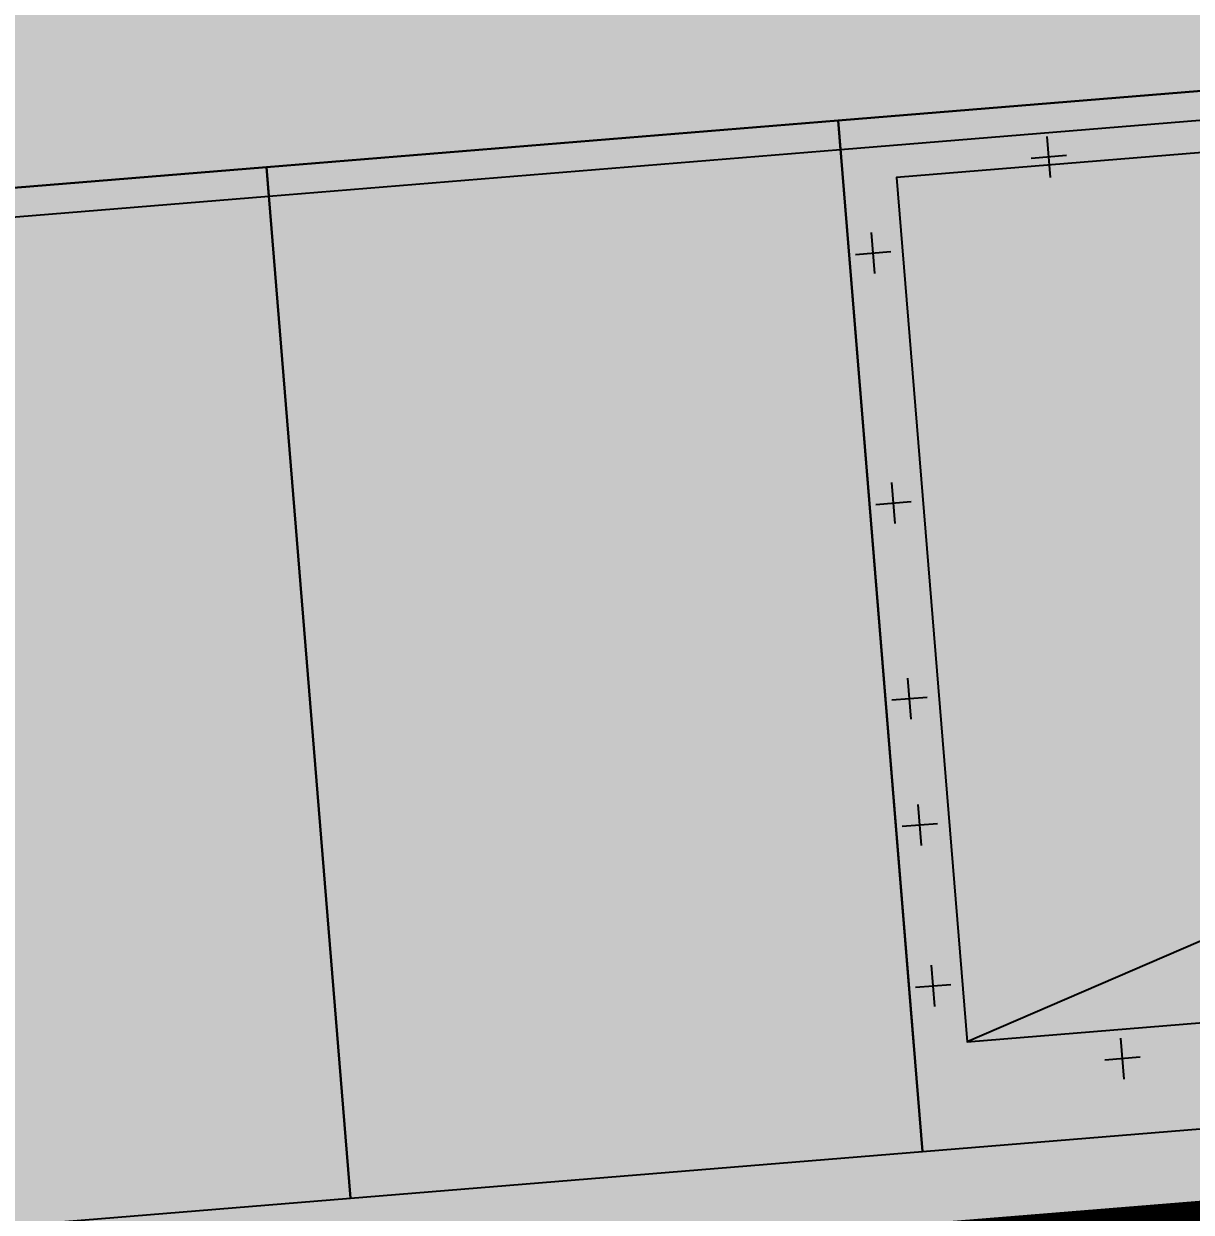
# Model space of a CAD drawing. Header units: metres. Extents: x 1956498 to 1957612, y 2277909 to 2278547.
# Drawn here: x 1957464.759 to 1957465.634, y 2278066.928 to 2278067.818 of the extents above; entities that cross this region are included whole.
import ezdxf
from ezdxf.enums import TextEntityAlignment as Align

# ---------------------------------------------------------------- set-up
doc = ezdxf.new("R2010")
doc.units = ezdxf.units.M
for name, color, linetype in [('UBS-100-Clôture', 30, 'LIMITE1'), ('UBS-100-Postes', 8, 'Continuous'), ('UBS_400_DETAIL POSTE HTA TOOLKIT UBS', 7, 'Continuous')]:
    doc.layers.add(name, color=color, linetype=linetype)
doc.styles.get("Standard").update_dxf_attribs({"font": 'verdana.ttf'})
doc.linetypes.add('LIMITE1', pattern='A,6.35,-2.54,[133,ltypeshp.shx,S=2.54,R=0,X=-2.54,Y=0],-2.54,25.4', length=36.83)

# ---------------------------------------------------------------- blocks, each defined once
blk = doc.blocks.new('PdL')
at = {"true_color": 0xb0c4d8, "transparency": 33554687}
blk.add_hatch(color=9, dxfattribs=at).paths.add_polyline_path([(0.09904, 2.32454), (5.09826, 2.32264), (5.09643, -0.25999), (0.09722, -0.25808)])
at = {"color": 7, "transparency": 33554687}
blk.add_attdef('NUMERO', text='', height=1, dxfattribs=at).set_placement((3.83339, 0.9778), align=Align.MIDDLE_LEFT)
blk = doc.blocks.new('A$C28452D02')
h = blk.add_hatch(color=7)
h.dxf.hatch_style = 1
h.paths.add_polyline_path([(270, -79), (40, -79), (40, -729), (78.26, -143.77)])
at = {"color": 7, "linetype": 'Continuous'}
for p, q in [((0, 0), (0, -775)), ((310, 0), (310, -775)), ((310, -79), (310, -775))]:
    blk.add_line(p, q, dxfattribs=at)
for p, q in [((155, -41.58), (155, -72.42)), ((141.74, -57), (168.26, -57)), ((18, -107.58), (18, -138.42)), ((292, -107.58), (292, -138.42)), ((4.74, -123), (31.26, -123)), ((305.26, -123), (278.74, -123)), ((18, -228.58), (18, -259.42)), ((292, -228.58), (292, -259.42)), ((4.74, -244), (31.26, -244)), ((305.26, -244), (278.74, -244)), ((18, -323.58), (18, -354.42)), ((292, -323.58), (292, -354.42)), ((4.74, -339), (31.26, -339)), ((305.26, -339), (278.74, -339)), ((18, -470.58), (18, -501.42)), ((292, -470.58), (292, -501.42)), ((4.74, -486), (31.26, -486)), ((305.26, -486), (278.74, -486)), ((18, -658.58), (18, -689.42)), ((292, -658.58), (292, -689.42)), ((4.74, -674), (31.26, -674)), ((305.26, -674), (278.74, -674)), ((155, -719.58), (155, -750.42)), ((141.74, -735), (168.26, -735))]:
    blk.add_line(p, q)
for points in [[(0, -775), (310, -775), (310, 0), (0, 0)], [(40, -729), (270, -729), (270, -79), (40, -79)], [(270, -79), (40, -79), (40, -729), (78.26, -143.77)], [(40, -729), (270, -729), (270, -79), (40, -79)], [(0, -753), (310, -753), (310, -775), (0, -775)]]:
    blk.add_lwpolyline(points, close=True, dxfattribs=at)
blk = doc.blocks.new('A$C4D8F090A')
at = {"color": 7, "linetype": 'Continuous'}
for points in [[(0, -775), (430, -775), (430, 0), (0, 0)], [(0, -753), (430, -753), (430, -775), (0, -775)]]:
    blk.add_lwpolyline(points, close=True, dxfattribs=at)
blk = doc.blocks.new('A$C05EB0D1F')
at = {"color": 7, "linetype": 'Continuous'}
for points in [[(0, -775), (620, -775), (620, 0), (0, 0)], [(0, -753), (620, -753), (620, -775), (0, -775)]]:
    blk.add_lwpolyline(points, close=True, dxfattribs=at)
blk = doc.blocks.new('UBS_PDL C1752')
at = {"xscale": 0.001, "yscale": 0.001, "zscale": 0.001}
for name, p in [('A$C28452D02', (-2.03881, 1.12812)), ('A$C4D8F090A', (-1.72881, 1.12812)), ('A$C05EB0D1F', (-1.29881, 1.12812))]:
    blk.add_blockref(name, p, dxfattribs=at)

msp = doc.modelspace()

# ---------------------------------------------------------------- linework, layer by layer
at = {"layer": 'UBS-100-Clôture', "color": 30, "ltscale": 0.1, "true_color": 0xf26722, "transparency": 33554687, "const_width": 0.2}
msp.add_lwpolyline([(1957452.10861, 2278234.20834), (1957472.78211, 2278172.78773), (1957482.60391, 2278143.01665), (1957491.43073, 2278124.53938), (1957501.91196, 2278087.4138, -0.474925), (1957486.75018, 2278065.86129), (1957466.44478, 2278064.20257), (1957466.22766, 2278066.88381), (1957461.24489, 2278066.47868), (1957461.46217, 2278063.79555), (1957439.48752, 2278062.00048), (1957103.22307, 2278049.50956)], format="xyb", dxfattribs=at)

# ---------------------------------------------------------------- block references
at = {"layer": 'UBS-100-Postes', "transparency": 33554687, "rotation": 4.67003081057383}
msp.add_blockref('PdL', (1957461.12698, 2278066.728), dxfattribs=at).add_auto_attribs({'NUMERO': '2'})
at = {"layer": 'UBS_400_DETAIL POSTE HTA TOOLKIT UBS', "transparency": 33554687, "rotation": 184.6700307831418}
msp.add_blockref('UBS_PDL C1752', (1957463.61751, 2278067.95701), dxfattribs=at)

doc.saveas('drawing.dxf')
